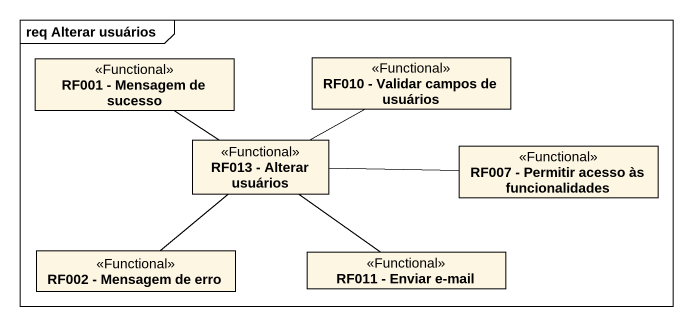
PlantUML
@startuml
mainframe req Alterar usuários
hide circle
hide empty members
class "RF010 - Validar campos de usuários" as RF010_Validar_campos_de <<Functional>>
class "RF001 - Mensagem de sucesso" as RF001_Mensagem_de_sucesso <<Functional>>
class "RF013 - Alterar usuários" as RF013_Alterar_usuários <<Functional>>
class "RF007 - Permitir acesso às funcionalidades" as RF007_Permitir_acesso_às <<Functional>>
class "RF002 - Mensagem de erro" as RF002_Mensagem_de_erro <<Functional>>
class "RF011 - Enviar e-mail" as RF011_Enviar_e_mail <<Functional>>
RF010_Validar_campos_de -left- RF013_Alterar_usuários
RF001_Mensagem_de_sucesso -- RF013_Alterar_usuários
RF013_Alterar_usuários -right- RF007_Permitir_acesso_às
RF002_Mensagem_de_erro -up- RF013_Alterar_usuários
RF011_Enviar_e_mail -up- RF013_Alterar_usuários
@enduml
